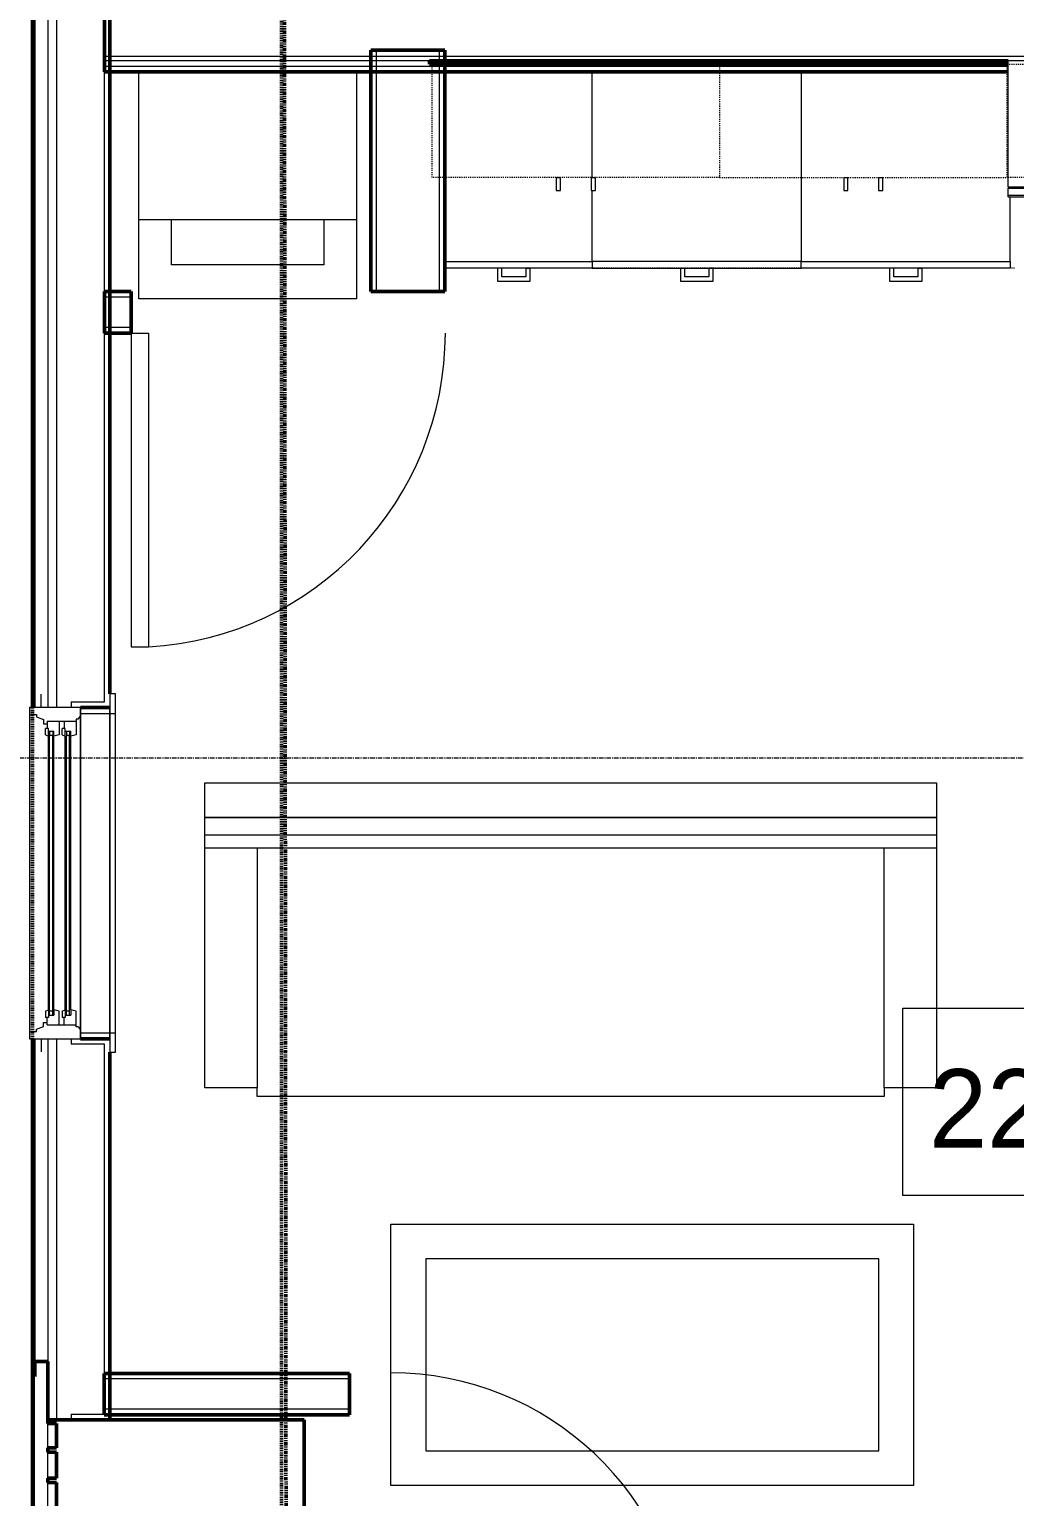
# Model space of a CAD drawing. Header units: inches. Extents: x -4217 to -1814, y 9706 to 12425.
# Drawn here: x -3861.1 to -3748, y 10382.4 to 10550.8 of the extents above; entities that cross this region are included whole.
import ezdxf

# ---------------------------------------------------------------- set-up
doc = ezdxf.new("R2010")
doc.units = ezdxf.units.IN
doc.header["$MEASUREMENT"] = 0
for name, pattern in [('Dash', [0.25, 0.125, -0.125]), ('Dash 1_16_', [0.125, 0.0625, -0.0625]), ('Double Dash 3_8_', [1, 0.375, -0.125, 0.125, -0.125, 0.125, -0.125]), ('Grid Line 1_2_', [0.875, 0.5, -0.125, 0.125, -0.125])]:
    doc.linetypes.add(name, pattern=pattern)
for name, color, linetype, lineweight in [('A-ANNO-DIMS', 211, 'Continuous', 9), ('A-ANNO-DIMS-96', 211, 'Continuous', 9), ('A-AREA-IDEN', 2, 'Continuous', 9), ('A-DOOR-1', 7, 'Continuous', 9), ('A-DOOR-2', 50, 'Continuous', 20), ('A-GENM-2', 7, 'Continuous', 9), ('A-GENM-3', 250, 'Continuous', 50), ('A-GLAZ-2', 250, 'Continuous', 50), ('A-GLAZ-3', 7, 'Continuous', 9), ('A-GLAZ-4', 50, 'Continuous', 20), ('A-WALL', 113, 'Continuous', 13), ('A-WALL-3', 250, 'Continuous', 50), ('A-WALL-4', 10, 'Continuous', 13), ('C-PROP-LINE-1', 250, 'Double Dash 3_8_', 50), ('C-PROP-LINE-2', 91, 'Dash 1_16_', 50), ('I-FURN', 30, 'Continuous', 9), ('I-FURN-1', 7, 'Continuous', 9), ('I-WALL-3', 2, 'Continuous', 50), ('P-SANR-FIXT-2', 7, 'Continuous', 9), ('Q-CASE-3', 7, 'Continuous', 9), ('Q-CASE-4', 7, 'Dash', 9), ('Q-CASE-HDLN-1', 7, 'Dash', 9), ('S-GRID-1', 1, 'Grid Line 1_2_', 9)]:
    doc.layers.add(name, color=color, linetype=linetype, lineweight=lineweight)
doc.styles.add('Century Gothic', font='ufonts.com_century-gothic.ttf', dxfattribs={"height": 9})
doc.dimstyles.new('OD__1_8__Tol__', dxfattribs={"dimscale": 12, "dimtxt": 9.397514, "dimasz": 1, "dimexe": 0.75, "dimexo": 0.5, "dimgap": 0.125, "dimtad": 1, "dimdec": 3, "dimrnd": 0.125, "dimzin": 3, "dimdsep": 46, "dimlunit": 4, "dimtxsty": 'Century Gothic', "dimblk1": 'OBLIQUE', "dimblk2": 'OBLIQUE', "dimsah": 1, "dimcen": 0.09, "dimdle": 0.75, "dimazin": 0, "dimtfac": 1, "dimtdec": 4, "dimtix": 1, "dimtmove": 0, "dimatfit": 3, "dimfxl": 1, "dimtvp": 1, "dimtfill": 1, "dimfrac": 2, "dimtolj": 1, "dimtzin": 0, "dimarcsym": 2})

# ---------------------------------------------------------------- blocks, each defined once
blk = doc.blocks.new('DIMBLOCK7-FLOOR PLAN - 2ND FLOOR')
at = {"layer": 'A-ANNO-DIMS-96'}
for p, q in [((-4043.68, 9973.94), (-4043.68, 12124.84)), ((-3862.29, 12115.84), (-4052.68, 12115.84)), ((-4043.68, 12115.84), (-3862.29, 12115.84)), ((-3862.29, 9982.94), (-4052.68, 9982.94)), ((-4043.68, 9982.94), (-3862.29, 9982.94))]:
    blk.add_line(p, q, dxfattribs=at)
at = {"layer": 'A-ANNO-DIMS-96', "lineweight": 50}
for p, q in [((-4043.68, 12115.84), (-4049.68, 12121.84)), ((-4043.68, 12115.84), (-4037.68, 12109.84)), ((-4043.68, 9982.94), (-4049.68, 9988.94)), ((-4043.68, 9982.94), (-4037.68, 9976.94))]:
    blk.add_line(p, q, dxfattribs=at)
at = {"layer": 'A-ANNO-DIMS-96', "color": 0, "insert": (-4056.71, 11015.16), "char_height": 9, "width": 82.1611, "attachment_point": 1, "rotation": 90, "line_spacing_factor": 0.984502, "style": 'Century Gothic', "bg_fill": 3, "box_fill_scale": 1.25, "bg_fill_color": 256, "bg_fill_true_color": 13158600, "bg_fill_transparency": 0}
blk.add_mtext('177\' - 8 7/8"', dxfattribs=at)
blk = doc.blocks.new('_Oblique')
at = {"color": 0, "linetype": 'ByBlock', "lineweight": -2}
blk.add_line((-0.5, -0.5), (0.5, 0.5), dxfattribs=at)

msp = doc.modelspace()

# ---------------------------------------------------------------- linework, layer by layer
at = {"layer": 'A-AREA-IDEN', "flags": 128}
msp.add_lwpolyline([(-3760.83423, 10438.49375), (-3685.32872, 10438.49375), (-3685.32872, 10416.99768), (-3760.83423, 10416.99768)], close=True, dxfattribs=at)
at = {"layer": 'A-DOOR-1'}
for centre, radius, start, end in [((-3849.41124, 10515.9644), 36.06659, 273.1788522, 0), ((-3819.59725, 10362.5894), 34.06659, 3.365687, 90)]:
    msp.add_arc(centre, radius, start, end, dxfattribs=at)
at = {"layer": 'A-DOOR-2'}
for p, q in [((-3849.41124, 10515.9644), (-3849.41124, 10479.9533)), ((-3849.41124, 10515.9644), (-3847.41124, 10515.9644)), ((-3847.41124, 10515.9644), (-3847.41124, 10479.9533)), ((-3849.41124, 10479.9533), (-3847.41124, 10479.9533))]:
    msp.add_line(p, q, dxfattribs=at)
at = {"layer": 'A-GENM-3'}
msp.add_line((-3829.53624, 10363.3894), (-3829.53624, 10391.2644), dxfattribs=at)
at = {"layer": 'A-GLAZ-3'}
for p, q in [((-3855.22374, 10472.95111), (-3855.22374, 10435.05268)), ((-3851.84874, 10472.95111), (-3855.22374, 10472.95111)), ((-3851.84874, 10474.57611), (-3851.84874, 10433.42768)), ((-3851.22374, 10474.57611), (-3851.84874, 10474.57611)), ((-3851.84874, 10435.05268), (-3851.84874, 10472.95111)), ((-3851.22374, 10433.42768), (-3851.22374, 10474.57611)), ((-3855.22374, 10472.32611), (-3851.84874, 10472.32611)), ((-3851.84874, 10472.32611), (-3851.22374, 10472.32611)), ((-3855.22374, 10435.67768), (-3851.84874, 10435.67768)), ((-3855.22374, 10435.05268), (-3851.84874, 10435.05268)), ((-3851.84874, 10435.67768), (-3851.22374, 10435.67768)), ((-3851.84874, 10433.42768), (-3851.22374, 10433.42768))]:
    msp.add_line(p, q, dxfattribs=at)
at = {"layer": 'A-GLAZ-4'}
msp.add_line((-3855.22374, 10434.99018), (-3855.22374, 10473.01361), dxfattribs=at)
at = {"layer": 'A-WALL'}
for p, q in [((-3486.67374, 10547.6894), (-3852.47374, 10547.6894)), ((-3748.74796, 10547.1894), (-3852.47374, 10547.1894)), ((-3748.74796, 10546.5644), (-3852.47374, 10546.5644))]:
    msp.add_line(p, q, dxfattribs=at)
at = {"layer": 'A-WALL-3'}
for p, q in [((-3851.84874, 10474.57611), (-3851.84874, 10587.21518)), ((-3813.41124, 10548.4394), (-3821.91124, 10548.4394)), ((-3821.91124, 10548.4394), (-3821.91124, 10520.7144)), ((-3748.74796, 10547.1894), (-3815.16124, 10547.1894)), ((-3815.16124, 10547.1894), (-3815.16124, 10546.8144)), ((-3813.41124, 10520.7144), (-3813.41124, 10548.4394)), ((-3815.16124, 10546.8144), (-3748.74796, 10546.8144)), ((-3849.41124, 10520.7144), (-3852.47374, 10520.7144)), ((-3852.47374, 10520.7144), (-3852.47374, 10515.9644)), ((-3849.41124, 10515.9644), (-3849.41124, 10520.7144)), ((-3821.91124, 10520.7144), (-3813.41124, 10520.7144)), ((-3852.47374, 10515.9644), (-3849.41124, 10515.9644)), ((-3855.22374, 10473.01361), (-3851.84874, 10473.01361)), ((-3851.84874, 10434.99018), (-3855.22374, 10434.99018)), ((-3851.84874, 10391.2644), (-3851.84874, 10433.42768)), ((-3824.34725, 10396.5894), (-3852.49725, 10396.5894)), ((-3852.49725, 10396.5894), (-3852.49725, 10391.8394)), ((-3824.34725, 10391.8394), (-3824.34725, 10396.5894)), ((-3852.49725, 10391.8394), (-3824.34725, 10391.8394))]:
    msp.add_line(p, q, dxfattribs=at)
at = {"layer": 'A-WALL-4'}
for p, q in [((-3852.47374, 10473.63861), (-3852.47374, 10588.15268)), ((-3821.28624, 10548.4394), (-3821.28624, 10520.7144)), ((-3814.03624, 10548.4394), (-3814.03624, 10520.7144)), ((-3849.41124, 10520.0894), (-3852.47374, 10520.0894)), ((-3849.41124, 10516.5894), (-3852.47374, 10516.5894)), ((-3852.47374, 10391.8894), (-3852.47374, 10434.36518)), ((-3824.34725, 10395.9644), (-3852.49725, 10395.9644)), ((-3824.34725, 10392.4644), (-3852.49725, 10392.4644))]:
    msp.add_line(p, q, dxfattribs=at)
at = {"layer": 'C-PROP-LINE-1'}
msp.add_line((-3833.41046, 12088.68951), (-3830.99429, 9768.08086), dxfattribs=at)
at = {"layer": 'C-PROP-LINE-2'}
msp.add_line((-3832.16202, 10010.0894), (-3832.16202, 12088.5894), dxfattribs=at)
at = {"layer": 'I-FURN'}
for p, q in [((-3756.96459, 10460.35835), (-3840.96459, 10460.35835)), ((-3840.96459, 10456.85835), (-3840.96459, 10460.35835)), ((-3840.96459, 10460.35835), (-3756.96459, 10460.35835)), ((-3756.96459, 10460.35835), (-3756.96459, 10456.85835)), ((-3756.96459, 10458.35835), (-3840.96459, 10458.35835)), ((-3840.96459, 10429.35835), (-3840.96459, 10456.85835)), ((-3756.96459, 10456.85835), (-3840.96459, 10456.85835)), ((-3834.96459, 10456.85835), (-3834.96459, 10429.35835)), ((-3762.96459, 10429.35835), (-3762.96459, 10456.85835)), ((-3756.96459, 10456.85835), (-3756.96459, 10429.35835)), ((-3834.96459, 10429.35835), (-3840.96459, 10429.35835)), ((-3834.96459, 10428.35835), (-3834.96459, 10429.35835)), ((-3762.96459, 10429.35835), (-3762.96459, 10428.35835)), ((-3756.96459, 10429.35835), (-3762.96459, 10429.35835)), ((-3762.96459, 10428.35835), (-3834.96459, 10428.35835))]:
    msp.add_line(p, q, dxfattribs=at)
at = {"layer": 'I-FURN-1'}
for p, q in [((-3840.96459, 10460.35835), (-3840.96459, 10464.35835)), ((-3840.96459, 10464.35835), (-3756.96459, 10464.35835)), ((-3756.96459, 10464.35835), (-3756.96459, 10460.35835)), ((-3819.59725, 10413.7144), (-3759.59725, 10413.7144)), ((-3819.59725, 10383.7144), (-3819.59725, 10413.7144)), ((-3759.59725, 10413.7144), (-3759.59725, 10383.7144)), ((-3763.59725, 10409.7144), (-3815.59725, 10409.7144)), ((-3815.59725, 10409.7144), (-3815.59725, 10387.7144)), ((-3763.59725, 10387.7144), (-3763.59725, 10409.7144)), ((-3815.59725, 10387.7144), (-3763.59725, 10387.7144)), ((-3759.59725, 10383.7144), (-3819.59725, 10383.7144))]:
    msp.add_line(p, q, dxfattribs=at)
at = {"layer": 'I-WALL-3'}
for p, q in [((-3852.47374, 10554.4394), (-3852.47374, 10545.9394)), ((-3852.47374, 10545.9394), (-3748.74796, 10545.9394))]:
    msp.add_line(p, q, dxfattribs=at)
at = {"layer": 'P-SANR-FIXT-2'}
for p, q in [((-3848.53624, 10519.8769), (-3848.53624, 10545.8769)), ((-3823.53624, 10545.8769), (-3848.53624, 10545.8769)), ((-3823.53624, 10545.8769), (-3823.53624, 10519.8769)), ((-3823.53624, 10528.97065), (-3848.53624, 10528.97065)), ((-3844.78624, 10523.78315), (-3844.78624, 10528.97065)), ((-3827.28624, 10528.97065), (-3827.28624, 10523.78315)), ((-3827.28624, 10523.78315), (-3844.78624, 10523.78315)), ((-3823.53624, 10519.8769), (-3848.53624, 10519.8769))]:
    msp.add_line(p, q, dxfattribs=at)
at = {"layer": 'Q-CASE-3'}
for p, q in [((-3748.74796, 10532.70121), (-3748.74796, 10547.1894)), ((-3718.86608, 10547.1894), (-3748.74796, 10547.1894)), ((-3796.49108, 10533.8144), (-3796.49108, 10545.9394)), ((-3796.49108, 10533.8144), (-3796.49108, 10545.9394)), ((-3772.49108, 10545.9394), (-3772.49108, 10524.1644)), ((-3772.49108, 10545.9394), (-3772.49108, 10524.1644)), ((-3800.60452, 10533.8144), (-3800.11608, 10533.8144)), ((-3800.60452, 10533.8144), (-3800.60452, 10532.31514)), ((-3800.11608, 10532.31514), (-3800.11608, 10533.8144)), ((-3796.60452, 10533.8144), (-3796.11608, 10533.8144)), ((-3796.60452, 10533.8144), (-3796.60452, 10532.31514)), ((-3796.11608, 10532.31514), (-3796.11608, 10533.8144)), ((-3767.61608, 10533.8144), (-3767.12763, 10533.8144)), ((-3767.61608, 10533.8144), (-3767.61608, 10532.31514)), ((-3767.12763, 10532.31514), (-3767.12763, 10533.8144)), ((-3763.61608, 10533.8144), (-3763.12763, 10533.8144)), ((-3763.61608, 10533.8144), (-3763.61608, 10532.31514)), ((-3763.12763, 10532.31514), (-3763.12763, 10533.8144)), ((-3800.60452, 10532.31514), (-3800.11608, 10532.31514)), ((-3796.60452, 10532.31514), (-3796.11608, 10532.31514)), ((-3796.49108, 10524.1644), (-3796.49108, 10532.31514)), ((-3796.49108, 10524.1644), (-3796.49108, 10532.31514)), ((-3767.61608, 10532.31514), (-3767.12763, 10532.31514)), ((-3763.61608, 10532.31514), (-3763.12763, 10532.31514)), ((-3736.10452, 10532.70121), (-3748.74796, 10532.70121)), ((-3748.74796, 10532.5831), (-3736.10452, 10532.5831)), ((-3748.74796, 10531.7957), (-3748.74796, 10532.5831)), ((-3748.49108, 10532.5831), (-3748.49108, 10532.70121)), ((-3748.74796, 10531.59006), (-3748.74796, 10531.7957)), ((-3748.74796, 10531.7957), (-3718.86608, 10531.7957)), ((-3748.74796, 10531.59006), (-3718.86608, 10531.59006)), ((-3748.49108, 10524.1644), (-3748.49108, 10531.59017)), ((-3813.41124, 10524.1644), (-3796.49108, 10524.1644)), ((-3796.49108, 10524.1644), (-3796.49108, 10523.4144)), ((-3796.49108, 10524.1644), (-3796.49108, 10523.4144)), ((-3772.49108, 10524.1644), (-3796.49108, 10524.1644)), ((-3772.49108, 10523.4144), (-3772.49108, 10524.1644)), ((-3772.49108, 10524.1644), (-3748.49108, 10524.1644)), ((-3772.49108, 10523.4144), (-3772.49108, 10524.1644)), ((-3748.49108, 10524.1644), (-3748.49108, 10523.4144)), ((-3796.49108, 10523.4144), (-3813.41124, 10523.4144)), ((-3807.36608, 10523.4144), (-3807.36608, 10521.9144)), ((-3806.8667, 10523.4144), (-3807.36608, 10523.4144)), ((-3807.36608, 10521.9144), (-3803.61608, 10521.9144)), ((-3806.8667, 10522.41377), (-3806.8667, 10523.4144)), ((-3804.11545, 10522.41377), (-3806.8667, 10522.41377)), ((-3804.11545, 10523.4144), (-3803.61608, 10523.4144)), ((-3804.11545, 10523.4144), (-3804.11545, 10522.41377)), ((-3803.61608, 10521.9144), (-3803.61608, 10523.4144)), ((-3796.49108, 10523.4144), (-3772.49108, 10523.4144)), ((-3786.36608, 10523.4144), (-3785.8667, 10523.4144)), ((-3786.36608, 10523.4144), (-3786.36608, 10521.9144)), ((-3786.36608, 10521.9144), (-3782.61608, 10521.9144)), ((-3785.8667, 10522.41377), (-3785.8667, 10523.4144)), ((-3783.11545, 10522.41377), (-3785.8667, 10522.41377)), ((-3782.61608, 10523.4144), (-3783.11545, 10523.4144)), ((-3783.11545, 10523.4144), (-3783.11545, 10522.41377)), ((-3782.61608, 10521.9144), (-3782.61608, 10523.4144)), ((-3748.49108, 10523.4144), (-3772.49108, 10523.4144)), ((-3762.36608, 10523.4144), (-3762.36608, 10521.9144)), ((-3761.8667, 10523.4144), (-3762.36608, 10523.4144)), ((-3762.36608, 10521.9144), (-3758.61608, 10521.9144)), ((-3761.8667, 10522.41377), (-3761.8667, 10523.4144)), ((-3759.11545, 10522.41377), (-3761.8667, 10522.41377)), ((-3759.11545, 10523.4144), (-3758.61608, 10523.4144)), ((-3759.11545, 10523.4144), (-3759.11545, 10522.41377)), ((-3758.61608, 10521.9144), (-3758.61608, 10523.4144))]:
    msp.add_line(p, q, dxfattribs=at)
at = {"layer": 'Q-CASE-4'}
for p, q in [((-3814.86608, 10533.8144), (-3814.86608, 10546.8144)), ((-3814.86608, 10546.8144), (-3781.86608, 10546.8144)), ((-3748.86608, 10546.8144), (-3781.86608, 10546.8144)), ((-3781.86608, 10546.8144), (-3781.86608, 10533.8144)), ((-3781.86608, 10546.8144), (-3781.86608, 10533.8144)), ((-3748.86608, 10533.8144), (-3748.86608, 10546.8144)), ((-3748.86608, 10546.8144), (-3718.86608, 10546.8144)), ((-3748.86608, 10533.8144), (-3748.86608, 10546.8144)), ((-3781.86608, 10533.8144), (-3814.86608, 10533.8144)), ((-3781.86608, 10533.8144), (-3748.86608, 10533.8144)), ((-3718.86608, 10533.8144), (-3748.86608, 10533.8144))]:
    msp.add_line(p, q, dxfattribs=at)
at = {"layer": 'Q-CASE-HDLN-1'}
msp.add_line((-3747.99108, 10523.4144), (-3813.41124, 10523.4144), dxfattribs=at)

# ---------------------------------------------------------------- texts
at = {"layer": 'A-AREA-IDEN', "insert": (-3757.83423, 10431.49375), "char_height": 9, "width": 83.931, "attachment_point": 1, "style": 'Century Gothic'}
msp.add_mtext('229 - 481 SF', dxfattribs=at)

# ---------------------------------------------------------------- dimensions: what is measured, and where the dimension line sits
at = {"layer": 'A-ANNO-DIMS'}
dim = msp.add_linear_dim(base=(-4043.67756, 12115.8394), p1=(-3856.28624, 9982.9394), p2=(-3856.28624, 12115.8394), angle=90, dimstyle='OD__1_8__Tol__', override={"dimpost": '<>', "dimfxl": 2132.9}, dxfattribs=at)
dim.commit()
dim.dimension.update_dxf_attribs({"geometry": 'DIMBLOCK7-FLOOR PLAN - 2ND FLOOR', "text_midpoint": (-4050.40257, 11049.3894)})

# ---------------------------------------------------------------- next in the draw order: linework, layer by layer
at = {"layer": 'A-GENM-2'}
for p, q in [((-3858.97374, 10388.03002), (-3858.97374, 10390.8269)), ((-3858.97374, 10384.54565), (-3858.97374, 10387.53002)), ((-3858.97374, 10381.06127), (-3858.97374, 10384.04565))]:
    msp.add_line(p, q, dxfattribs=at)
at = {"layer": 'A-GENM-3'}
for p, q in [((-3829.53624, 10391.2644), (-3858.97374, 10391.2644)), ((-3858.97374, 10391.2644), (-3858.97374, 10390.8269)), ((-3858.97374, 10390.8269), (-3857.97374, 10390.8269)), ((-3857.97374, 10390.8269), (-3857.97374, 10388.03002)), ((-3857.97374, 10388.03002), (-3858.97374, 10388.03002)), ((-3858.97374, 10388.03002), (-3858.97374, 10387.53002)), ((-3858.97374, 10387.53002), (-3857.97374, 10387.53002)), ((-3857.97374, 10387.53002), (-3857.97374, 10384.54565)), ((-3857.97374, 10384.54565), (-3858.97374, 10384.54565)), ((-3858.97374, 10384.54565), (-3858.97374, 10384.04565)), ((-3858.97374, 10384.04565), (-3857.97374, 10384.04565)), ((-3857.97374, 10384.04565), (-3857.97374, 10381.06127))]:
    msp.add_line(p, q, dxfattribs=at)
at = {"layer": 'A-GLAZ-2'}
for p, q in [((-3860.72374, 10396.21361), (-3860.72374, 10358.19018)), ((-3860.66124, 10358.19018), (-3860.66124, 10396.21361))]:
    msp.add_line(p, q, dxfattribs=at)
at = {"layer": 'A-GLAZ-3'}
for p, q in [((-3858.91124, 10438.30268), (-3858.91124, 10469.70111)), ((-3858.78624, 10470.29486), (-3858.78624, 10469.70111)), ((-3858.78624, 10469.82611), (-3858.41124, 10469.82611)), ((-3858.78624, 10438.30268), (-3858.78624, 10469.70111)), ((-3858.41124, 10470.29486), (-3858.41124, 10469.70111)), ((-3858.41124, 10438.30268), (-3858.41124, 10469.70111)), ((-3858.28624, 10438.30268), (-3858.28624, 10469.70111)), ((-3856.97374, 10438.30268), (-3856.97374, 10469.70111)), ((-3856.84874, 10470.29486), (-3856.84874, 10469.70111)), ((-3856.84874, 10469.82611), (-3856.47374, 10469.82611)), ((-3856.84874, 10438.30268), (-3856.84874, 10469.70111)), ((-3856.47374, 10470.29486), (-3856.47374, 10469.70111)), ((-3856.47374, 10438.30268), (-3856.47374, 10469.70111)), ((-3856.34874, 10438.30268), (-3856.34874, 10469.70111)), ((-3858.78624, 10437.70893), (-3858.78624, 10438.30268)), ((-3858.78624, 10438.17768), (-3858.41124, 10438.17768)), ((-3858.41124, 10437.70893), (-3858.41124, 10438.30268)), ((-3856.84874, 10437.70893), (-3856.84874, 10438.30268)), ((-3856.84874, 10438.17768), (-3856.47374, 10438.17768)), ((-3856.47374, 10437.70893), (-3856.47374, 10438.30268))]:
    msp.add_line(p, q, dxfattribs=at)
at = {"layer": 'A-GLAZ-4'}
for p, q in [((-3861.09874, 10473.01361), (-3861.09874, 10434.99018)), ((-3855.22374, 10473.01361), (-3861.09874, 10473.01361)), ((-3859.72374, 10473.01361), (-3859.72374, 10474.51361)), ((-3861.09874, 10472.20111), (-3860.28624, 10472.20111)), ((-3860.28624, 10472.20111), (-3860.28624, 10471.92643)), ((-3860.28624, 10471.92643), (-3859.47374, 10471.60736)), ((-3859.47374, 10471.60736), (-3859.47374, 10471.13861)), ((-3859.03624, 10471.41986), (-3859.03624, 10470.57611)), ((-3859.03624, 10471.41986), (-3855.72374, 10471.41986)), ((-3857.66124, 10471.41986), (-3857.66124, 10469.85736)), ((-3857.09874, 10471.41986), (-3857.09874, 10470.57611)), ((-3855.5039, 10471.66986), (-3855.72374, 10471.66986)), ((-3855.72374, 10471.66986), (-3855.72374, 10469.85736)), ((-3855.5039, 10471.66986), (-3855.22374, 10472.00375)), ((-3859.47374, 10471.13861), (-3859.03624, 10471.13861)), ((-3859.25499, 10469.85736), (-3859.25499, 10470.57611)), ((-3858.91124, 10470.57611), (-3859.25499, 10470.57611)), ((-3859.25499, 10469.85736), (-3858.91124, 10469.70424)), ((-3858.91124, 10469.70424), (-3858.91124, 10470.57611)), ((-3858.91124, 10470.29486), (-3858.28624, 10470.29486)), ((-3858.28624, 10469.70111), (-3858.28624, 10470.29486)), ((-3857.66124, 10469.85736), (-3858.28624, 10469.70111)), ((-3857.31749, 10469.85736), (-3857.31749, 10470.57611)), ((-3856.97374, 10470.57611), (-3857.31749, 10470.57611)), ((-3857.31749, 10469.85736), (-3856.97374, 10469.70424)), ((-3856.97374, 10469.70424), (-3856.97374, 10470.57611)), ((-3856.97374, 10470.29486), (-3856.34874, 10470.29486)), ((-3856.34874, 10469.70111), (-3856.34874, 10470.29486)), ((-3855.72374, 10469.85736), (-3856.34874, 10469.70111)), ((-3859.25499, 10438.14643), (-3858.91124, 10438.29955)), ((-3859.25499, 10438.14643), (-3859.25499, 10437.42768)), ((-3858.91124, 10438.29955), (-3858.91124, 10437.42768)), ((-3858.91124, 10437.70893), (-3858.28624, 10437.70893)), ((-3858.28624, 10438.30268), (-3858.28624, 10437.70893)), ((-3857.66124, 10438.14643), (-3858.28624, 10438.30268)), ((-3857.66124, 10436.58393), (-3857.66124, 10438.14643)), ((-3857.31749, 10438.14643), (-3856.97374, 10438.29955)), ((-3857.31749, 10438.14643), (-3857.31749, 10437.42768)), ((-3856.97374, 10438.29955), (-3856.97374, 10437.42768)), ((-3856.97374, 10437.70893), (-3856.34874, 10437.70893)), ((-3856.34874, 10438.30268), (-3856.34874, 10437.70893)), ((-3855.72374, 10438.14643), (-3856.34874, 10438.30268)), ((-3855.72374, 10436.33393), (-3855.72374, 10438.14643)), ((-3860.28624, 10436.07736), (-3859.47374, 10436.39643)), ((-3860.28624, 10435.80268), (-3860.28624, 10436.07736)), ((-3859.47374, 10436.86518), (-3859.03624, 10436.86518)), ((-3859.47374, 10436.39643), (-3859.47374, 10436.86518)), ((-3858.91124, 10437.42768), (-3859.25499, 10437.42768)), ((-3859.03624, 10436.58393), (-3859.03624, 10437.42768)), ((-3859.03624, 10436.58393), (-3855.72374, 10436.58393)), ((-3856.97374, 10437.42768), (-3857.31749, 10437.42768)), ((-3857.09874, 10436.58393), (-3857.09874, 10437.42768)), ((-3855.5039, 10436.33393), (-3855.72374, 10436.33393)), ((-3855.5039, 10436.33393), (-3855.22374, 10436.00005)), ((-3861.09874, 10435.80268), (-3860.28624, 10435.80268)), ((-3861.09874, 10434.99018), (-3855.22374, 10434.99018)), ((-3859.72374, 10434.99018), (-3859.72374, 10433.49018))]:
    msp.add_line(p, q, dxfattribs=at)
at = {"layer": 'A-WALL-3'}
for p, q in [((-3860.72374, 10588.77768), (-3860.72374, 10473.01361)), ((-3860.72374, 10434.99018), (-3860.72374, 10396.21361)), ((-3860.47374, 10396.21361), (-3860.47374, 10397.96361)), ((-3860.47374, 10397.96361), (-3858.97374, 10397.96361)), ((-3858.97374, 10397.96361), (-3858.97374, 10391.2644)), ((-3860.72374, 10396.21361), (-3860.47374, 10396.21361)), ((-3858.97374, 10391.2644), (-3851.84874, 10391.2644))]:
    msp.add_line(p, q, dxfattribs=at)
at = {"layer": 'A-WALL-4'}
for p, q in [((-3860.47374, 10588.77768), (-3860.47374, 10473.01361)), ((-3858.97374, 10588.77768), (-3858.97374, 10473.01361)), ((-3857.97374, 10588.77768), (-3857.97374, 10473.01361)), ((-3856.28624, 10473.63861), (-3856.28624, 10473.01361)), ((-3856.28624, 10473.63861), (-3852.47374, 10473.63861)), ((-3860.47374, 10434.99018), (-3860.47374, 10397.96361)), ((-3858.97374, 10434.99018), (-3858.97374, 10397.96361)), ((-3857.97374, 10434.99018), (-3857.97374, 10391.2644)), ((-3856.28624, 10434.99018), (-3856.28624, 10434.36518)), ((-3852.47374, 10434.36518), (-3856.28624, 10434.36518)), ((-3856.28624, 10391.8894), (-3856.28624, 10391.2644)), ((-3856.28624, 10391.8894), (-3852.47374, 10391.8894))]:
    msp.add_line(p, q, dxfattribs=at)
at = {"layer": 'C-PROP-LINE-2'}
msp.add_line((-3860.72374, 9980.1894), (-3860.72374, 11434.3894), dxfattribs=at)
at = {"layer": 'S-GRID-1'}
msp.add_line((-1814.20638, 10467.1894), (-4168.71446, 10467.1894), dxfattribs=at)

doc.saveas('drawing.dxf')
